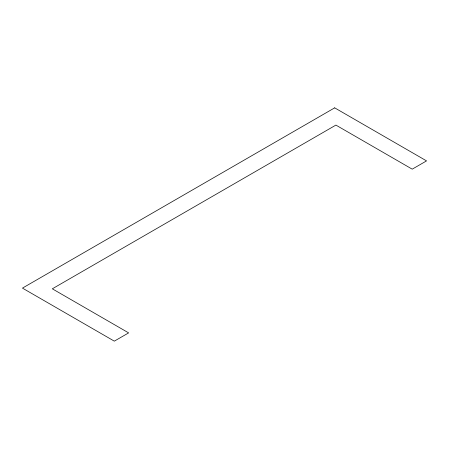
<?xml version="1.0" encoding="UTF-8"?>
<svg xmlns="http://www.w3.org/2000/svg" width="449" height="449" viewBox="0 0 449 449"><rect width="100%" height="100%" fill="white"/><g stroke="black" fill="none" stroke-linecap="round" stroke-linejoin="round"><path stroke-width="0.67" d="M334.685 107.85L22.45 288.112L114.315 341.15L128.644 332.883L52.32 288.814L335.897 125.091L412.221 169.161L426.55 160.888L334.685 107.85"/></g></svg>
